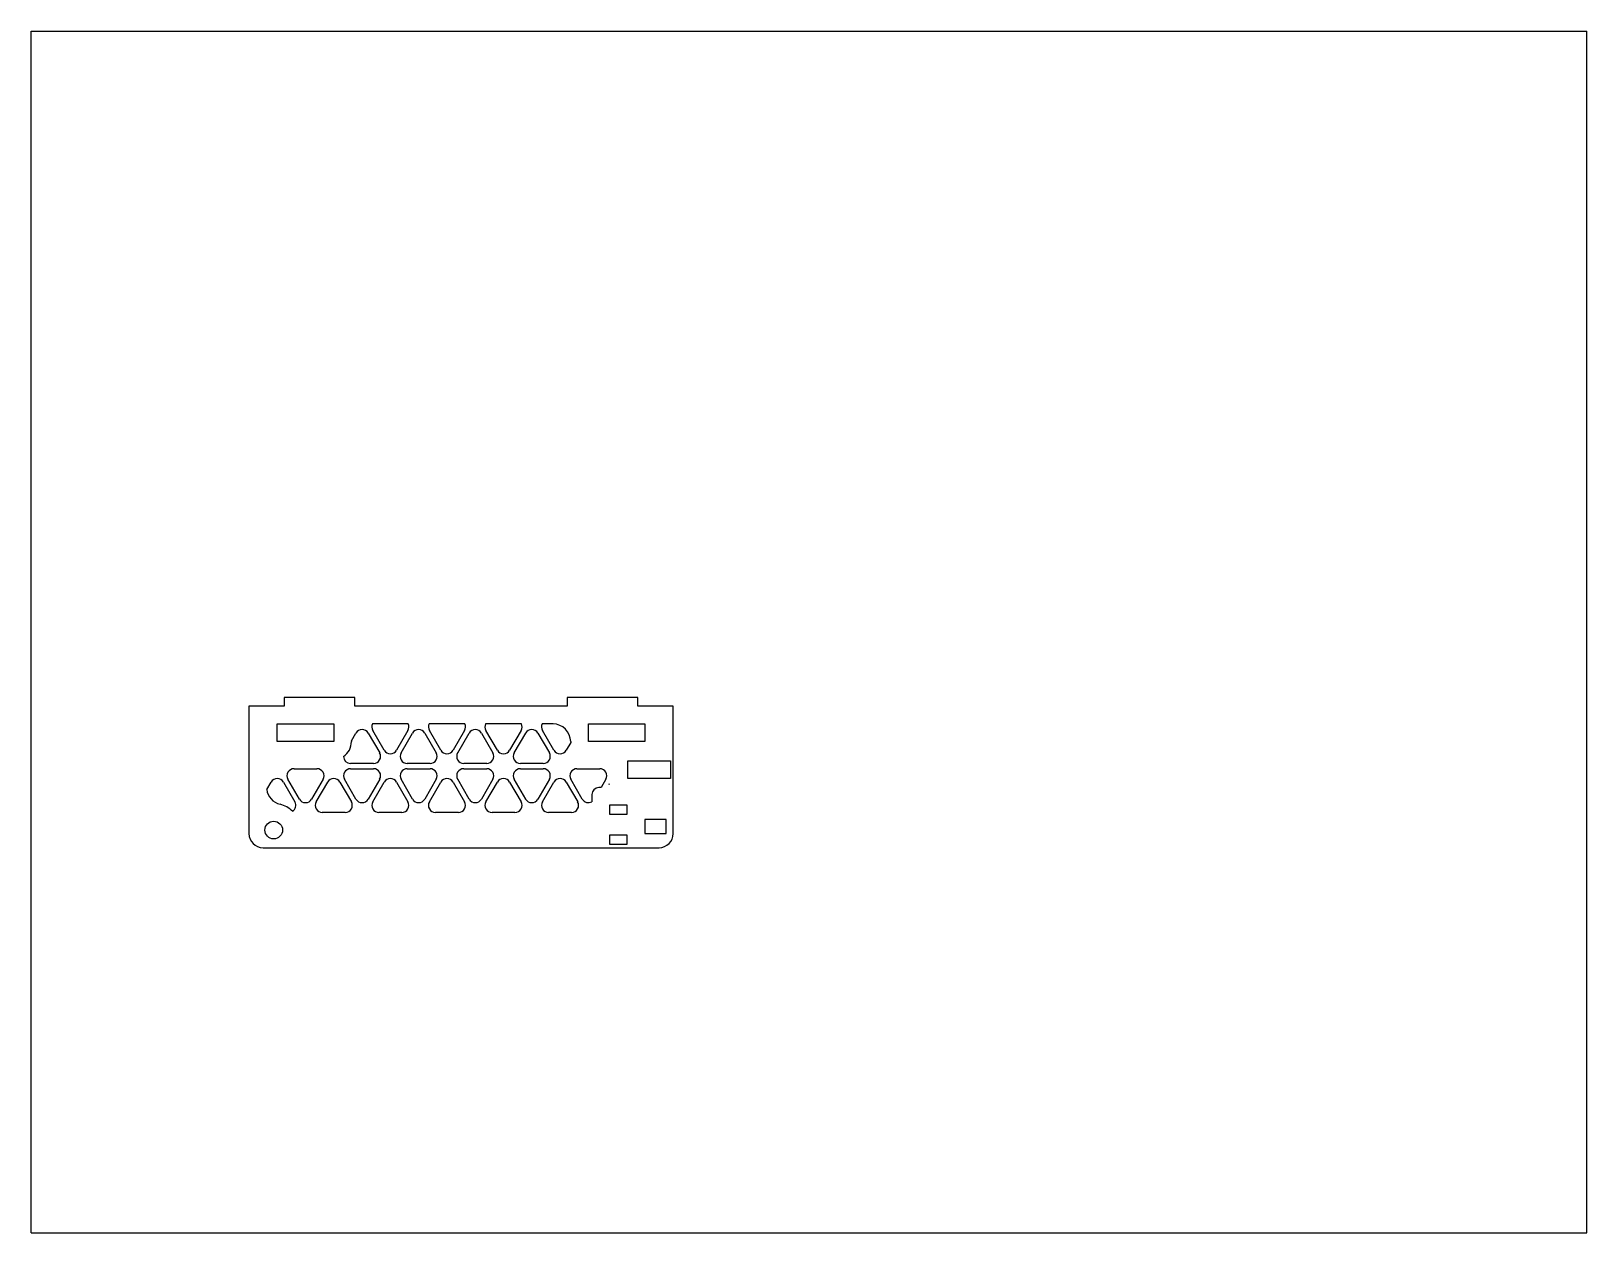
# Model space of a CAD drawing. Header units: inches. Extents: x 0 to 22, y 0 to 17.
import ezdxf

# ---------------------------------------------------------------- set-up
doc = ezdxf.new("R2010")
doc.units = ezdxf.units.IN
doc.header["$LTSCALE"] = 1.21
doc.header["$MEASUREMENT"] = 0
doc.layers.get('0').update_dxf_attribs({"linetype": 'CONTINUOUS'})
doc.layers.add('02___PRT_ALL_AXES', color=7, linetype='CONTINUOUS')

msp = doc.modelspace()

# ---------------------------------------------------------------- linework, layer by layer
at = {"color": 7, "linetype": 'CONTINUOUS'}
for p, q in [((0, 0), (0, 17)), ((0, 17), (22, 17)), ((22, 0), (22, 17)), ((3.58, 7.574), (3.58, 7.449)), ((4.58, 7.574), (3.58, 7.574)), ((4.58, 7.449), (4.58, 7.574)), ((8.58, 7.574), (7.58, 7.574)), ((7.58, 7.574), (7.58, 7.449)), ((8.58, 7.449), (8.58, 7.574)), ((3.08, 7.449), (3.08, 5.649)), ((3.58, 7.449), (3.08, 7.449)), ((7.58, 7.449), (4.58, 7.449)), ((9.08, 7.449), (8.58, 7.449)), ((9.08, 5.649), (9.08, 7.449)), ((3.48, 6.949), (3.48, 7.199)), ((3.48, 7.199), (4.28, 7.199)), ((4.28, 7.199), (4.28, 6.949)), ((4.531, 6.962), (4.594, 7.071)), ((4.767, 7.071), (4.929, 6.791)), ((5.334, 7.199), (4.827, 7.199)), ((4.994, 6.828), (4.832, 7.109)), ((5.329, 7.109), (5.167, 6.828)), ((5.232, 6.791), (5.394, 7.071)), ((5.567, 7.071), (5.729, 6.791)), ((6.134, 7.199), (5.627, 7.199)), ((5.794, 6.828), (5.632, 7.109)), ((6.129, 7.109), (5.967, 6.828)), ((6.032, 6.791), (6.194, 7.071)), ((6.367, 7.071), (6.529, 6.791)), ((6.934, 7.199), (6.427, 7.199)), ((6.594, 6.828), (6.432, 7.109)), ((6.929, 7.109), (6.767, 6.828)), ((6.832, 6.791), (6.994, 7.071)), ((7.167, 7.071), (7.329, 6.791)), ((7.38, 7.199), (7.227, 7.199)), ((7.394, 6.828), (7.232, 7.109)), ((7.88, 7.199), (8.68, 7.199)), ((7.88, 6.949), (7.88, 7.199)), ((8.68, 7.199), (8.68, 6.949)), ((4.28, 6.949), (3.48, 6.949)), ((7.63, 6.939), (7.567, 6.828)), ((8.68, 6.949), (7.88, 6.949)), ((4.842, 6.641), (4.518, 6.641)), ((5.642, 6.641), (5.318, 6.641)), ((6.442, 6.641), (6.118, 6.641)), ((7.242, 6.641), (6.918, 6.641)), ((8.44, 6.677), (9.04, 6.677)), ((8.44, 6.427), (8.44, 6.677)), ((9.04, 6.677), (9.04, 6.427)), ((3.794, 6.136), (3.632, 6.416)), ((3.718, 6.566), (4.042, 6.566)), ((4.129, 6.416), (3.967, 6.136)), ((4.594, 6.136), (4.432, 6.416)), ((4.518, 6.566), (4.842, 6.566)), ((4.929, 6.416), (4.767, 6.136)), ((5.394, 6.136), (5.232, 6.416)), ((5.318, 6.566), (5.642, 6.566)), ((5.729, 6.416), (5.567, 6.136)), ((6.194, 6.136), (6.032, 6.416)), ((6.118, 6.566), (6.442, 6.566)), ((6.529, 6.416), (6.367, 6.136)), ((6.994, 6.136), (6.832, 6.416)), ((6.918, 6.566), (7.242, 6.566)), ((7.329, 6.416), (7.167, 6.136)), ((7.794, 6.136), (7.632, 6.416)), ((7.718, 6.566), (8.042, 6.566)), ((8.129, 6.416), (8.061, 6.299)), ((9.04, 6.427), (8.44, 6.427)), ((3.332, 6.272), (3.394, 6.378)), ((3.567, 6.378), (3.729, 6.098)), ((4.032, 6.098), (4.194, 6.378)), ((4.367, 6.378), (4.529, 6.098)), ((4.832, 6.098), (4.994, 6.378)), ((5.167, 6.378), (5.329, 6.098)), ((5.632, 6.098), (5.794, 6.378)), ((5.967, 6.378), (6.129, 6.098)), ((6.432, 6.098), (6.594, 6.378)), ((6.767, 6.378), (6.929, 6.098)), ((7.232, 6.098), (7.394, 6.378)), ((7.567, 6.378), (7.729, 6.098)), ((7.929, 6.199), (7.929, 6.098)), ((8.061, 6.299), (8.029, 6.299)), ((8.173, 6.342), (8.18, 6.356)), ((4.442, 5.948), (4.118, 5.948)), ((5.242, 5.948), (4.918, 5.948)), ((6.042, 5.948), (5.718, 5.948)), ((6.842, 5.948), (6.518, 5.948)), ((7.642, 5.948), (7.318, 5.948)), ((3.28, 5.449), (8.88, 5.449)), ((0, 0), (22, 0))]:
    msp.add_line(p, q, dxfattribs=at)
for centre, radius, start, end in [((4.68, 7.021), 0.1, 30, 150), ((4.918, 7.159), 0.1, 156.4349, 210), ((5.242, 7.159), 0.1, 330, 23.5651), ((5.48, 7.021), 0.1, 30, 150), ((5.718, 7.159), 0.1, 156.4349, 210), ((6.042, 7.159), 0.1, 330, 23.5651), ((6.28, 7.021), 0.1, 30, 150), ((6.518, 7.159), 0.1, 156.4349, 210), ((6.842, 7.159), 0.1, 330, 23.5651), ((7.08, 7.021), 0.1, 30, 150), ((7.318, 7.159), 0.1, 156.4349, 210), ((7.38, 6.949), 0.25, 0, 90), ((4.28, 6.949), 0.25, 303.5479, 360), ((4.78, 6.949), 0.25, 176.9437, 180), ((5.08, 6.878), 0.1, 210, 330), ((5.88, 6.878), 0.1, 210, 330), ((6.68, 6.878), 0.1, 210, 330), ((7.48, 6.878), 0.1, 210, 330), ((7.88, 6.949), 0.25, 180, 182.3236), ((4.518, 6.741), 0.1, 180.3189, 270), ((4.842, 6.741), 0.1, 270, 30), ((5.318, 6.741), 0.1, 150, 270), ((5.642, 6.741), 0.1, 270, 30), ((6.118, 6.741), 0.1, 150, 270), ((6.442, 6.741), 0.1, 270, 30), ((6.918, 6.741), 0.1, 150, 270), ((7.242, 6.741), 0.1, 270, 30), ((3.48, 6.328), 0.1, 30, 150), ((3.718, 6.466), 0.1, 90, 210), ((4.042, 6.466), 0.1, 330, 90), ((4.28, 6.328), 0.1, 30, 150), ((4.518, 6.466), 0.1, 90, 210), ((4.842, 6.466), 0.1, 330, 90), ((5.08, 6.328), 0.1, 30, 150), ((5.318, 6.466), 0.1, 90, 210), ((5.642, 6.466), 0.1, 330, 90), ((5.88, 6.328), 0.1, 30, 150), ((6.118, 6.466), 0.1, 90, 210), ((6.442, 6.466), 0.1, 330, 90), ((6.68, 6.328), 0.1, 30, 150), ((6.918, 6.466), 0.1, 90, 210), ((7.242, 6.466), 0.1, 330, 90), ((7.48, 6.328), 0.1, 30, 150), ((7.718, 6.466), 0.1, 90, 210), ((8.042, 6.466), 0.1, 330, 90), ((3.58, 6.305), 0.25, 187.5948, 256.1135), ((8.029, 6.199), 0.1, 90, 180), ((3.43, 5.699), 0.375, 44.9494, 76.1135), ((3.642, 6.048), 0.1, 302.382, 30), ((3.88, 6.186), 0.1, 210, 330), ((4.118, 6.048), 0.1, 150, 270), ((4.442, 6.048), 0.1, 270, 30), ((4.68, 6.186), 0.1, 210, 330), ((4.918, 6.048), 0.1, 150, 270), ((5.242, 6.048), 0.1, 270, 30), ((5.48, 6.186), 0.1, 210, 330), ((5.718, 6.048), 0.1, 150, 270), ((6.042, 6.048), 0.1, 270, 30), ((6.28, 6.186), 0.1, 210, 330), ((6.518, 6.048), 0.1, 150, 270), ((6.842, 6.048), 0.1, 270, 30), ((7.08, 6.186), 0.1, 210, 330), ((7.318, 6.048), 0.1, 150, 270), ((7.642, 6.048), 0.1, 270, 30), ((7.88, 6.186), 0.1, 210, 298.95), ((3.28, 5.649), 0.2, 180, 270), ((8.88, 5.649), 0.2, 270, 360)]:
    msp.add_arc(centre, radius, start, end, dxfattribs=at)
at = {"layer": '02___PRT_ALL_AXES', "color": 7, "linetype": 'CONTINUOUS'}
for p, q in [((8.43, 6.049), (8.179, 6.049)), ((8.179, 6.049), (8.179, 5.924)), ((8.43, 5.924), (8.43, 6.049)), ((8.179, 5.924), (8.43, 5.924)), ((8.98, 5.849), (8.68, 5.849)), ((8.68, 5.849), (8.68, 5.649)), ((8.98, 5.649), (8.98, 5.849)), ((8.43, 5.624), (8.18, 5.624)), ((8.18, 5.624), (8.18, 5.499)), ((8.43, 5.499), (8.43, 5.624)), ((8.68, 5.649), (8.98, 5.649)), ((8.18, 5.499), (8.43, 5.499))]:
    msp.add_line(p, q, dxfattribs=at)
msp.add_circle((3.43, 5.699), 0.125, dxfattribs=at)

doc.saveas('drawing.dxf')
